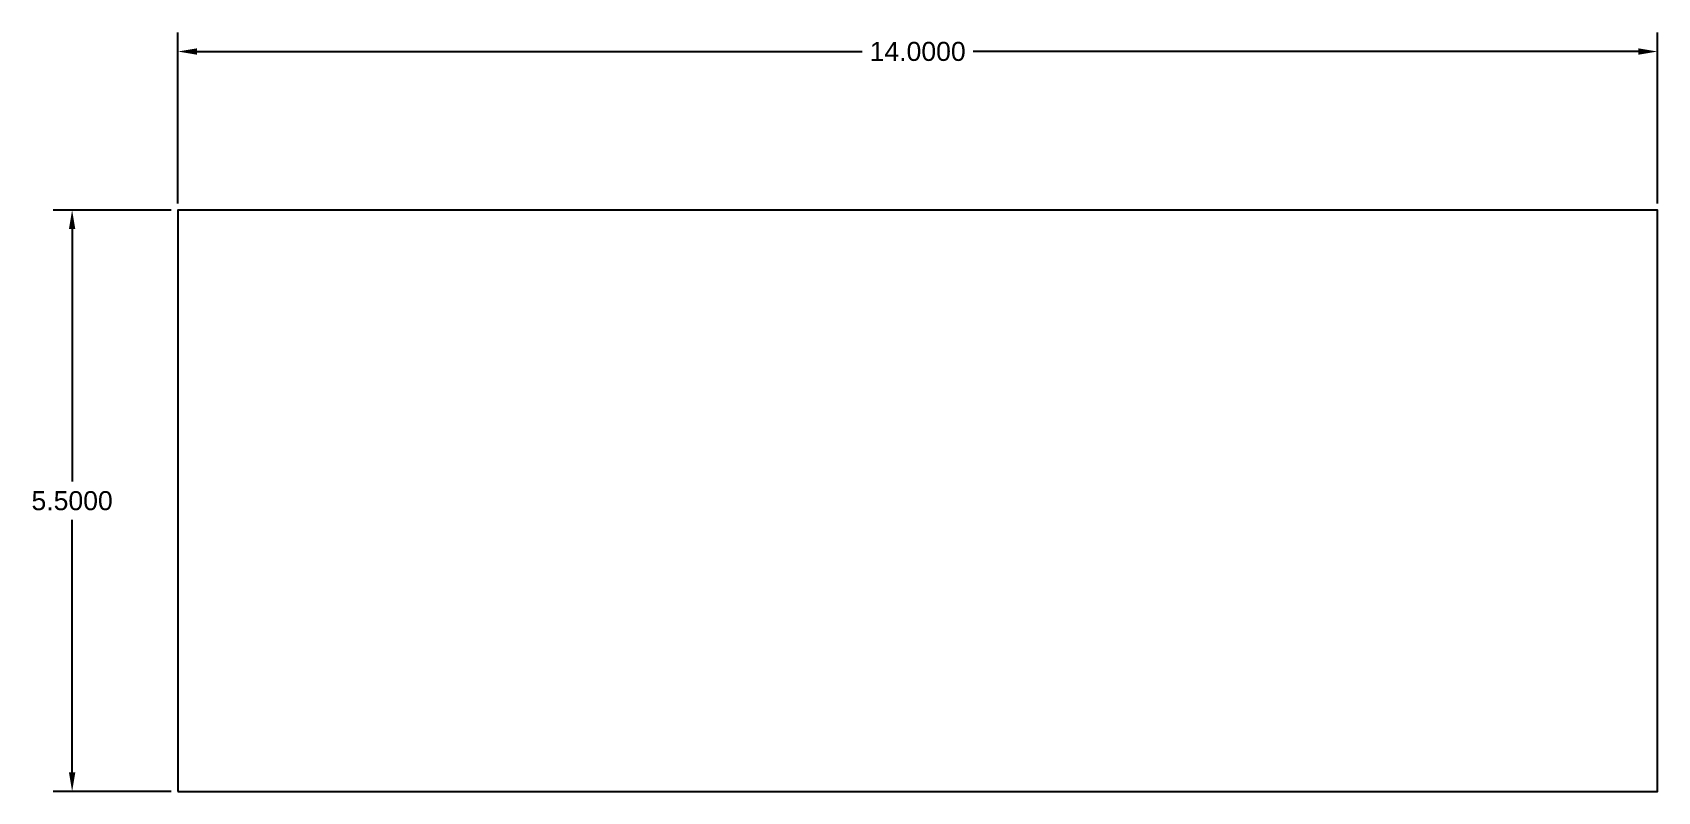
# Model space of a CAD drawing. Header units: inches. Extents: x -1.4 to 14, y 0 to 7.2.
import ezdxf

# ---------------------------------------------------------------- set-up
doc = ezdxf.new("R2010")
doc.units = ezdxf.units.IN
doc.header["$MEASUREMENT"] = 0
doc.layers.get('0').update_dxf_attribs({"true_color": 0xc2ced6})
doc.styles.get("Standard").update_dxf_attribs({"font": 'Arial.ttf'})
doc.dimstyles.get("Standard").update_dxf_attribs({"dimtxt": 0.18, "dimasz": 0.18, "dimexe": 0.18, "dimexo": 0.0625, "dimgap": 0.09, "dimtad": 0, "dimtih": 1, "dimtoh": 1, "dimdec": 4, "dimzin": 0, "dimdsep": 46, "dimtxsty": 'Standard', "dimcen": 0.09, "dimadec": 0, "dimazin": 0, "dimtfac": 1, "dimtdec": 4, "dimtofl": 0, "dimtmove": 0, "dimatfit": 3, "dimfxl": 1, "dimtolj": 1, "dimtzin": 0, "dimarcsym": 0})

# ---------------------------------------------------------------- blocks, each defined once
blk = doc.blocks.new('*D1')
at = {"color": 0, "lineweight": -2, "transparency": 16777216}
for p, q in [((0, 5.562), (0, 7.18)), ((14, 5.562), (14, 7.18)), ((0.18, 7), (6.475, 7)), ((13.82, 7), (7.525, 7))]:
    blk.add_line(p, q, dxfattribs=at)
at = {"color": 0, "transparency": 16777216}
for points in [[(0.18, 7.03), (0.18, 6.97), (0, 7)], [(13.82, 7.03), (13.82, 6.97), (14, 7)]]:
    blk.add_solid(points, dxfattribs=at)
at = {"layer": 'Defpoints', "color": 0, "transparency": 16777216}
for p in [(0, 7), (0, 5.5), (14, 5.5)]:
    blk.add_point(p, dxfattribs=at)
at = {"color": 0, "transparency": 16777216, "insert": (7, 7), "char_height": 0.18, "attachment_point": 5}
blk.add_mtext('\\A1;14.0000', dxfattribs=at)
blk = doc.blocks.new('*D2')
at = {"color": 0, "lineweight": -2, "transparency": 16777216}
for p, q in [((-0.062, 5.5), (-1.18, 5.5)), ((-1, 5.32), (-1, 2.931)), ((-1, 0.18), (-1, 2.569)), ((-0.062, 0), (-1.18, 0))]:
    blk.add_line(p, q, dxfattribs=at)
at = {"color": 0, "transparency": 16777216}
for points in [[(-1.03, 5.32), (-0.97, 5.32), (-1, 5.5)], [(-1.03, 0.18), (-0.97, 0.18), (-1, 0)]]:
    blk.add_solid(points, dxfattribs=at)
at = {"layer": 'Defpoints', "color": 0, "transparency": 16777216}
for p in [(-1, 5.5), (0, 5.5), (0, 0)]:
    blk.add_point(p, dxfattribs=at)
at = {"color": 0, "transparency": 16777216, "insert": (-1, 2.75), "char_height": 0.18, "attachment_point": 5}
blk.add_mtext('\\A1;5.5000', dxfattribs=at)

msp = doc.modelspace()

# ---------------------------------------------------------------- linework, layer by layer
msp.add_lwpolyline([(0, 0), (14, 0), (14, 5.5), (0, 5.5)], close=True)

# ---------------------------------------------------------------- dimensions: what is measured, and where the dimension line sits
dim = msp.add_linear_dim(base=(0, 7), p1=(14, 5.5), p2=(0, 5.5), dimstyle='Standard')
dim.commit()
dim.dimension.update_dxf_attribs({"geometry": '*D1', "text_midpoint": (7, 7)})
dim = msp.add_linear_dim(base=(-1, 5.5), p1=(0, 0), p2=(0, 5.5), angle=90, dimstyle='Standard')
dim.commit()
dim.dimension.update_dxf_attribs({"geometry": '*D2', "text_midpoint": (-1, 2.75)})

doc.saveas('drawing.dxf')
